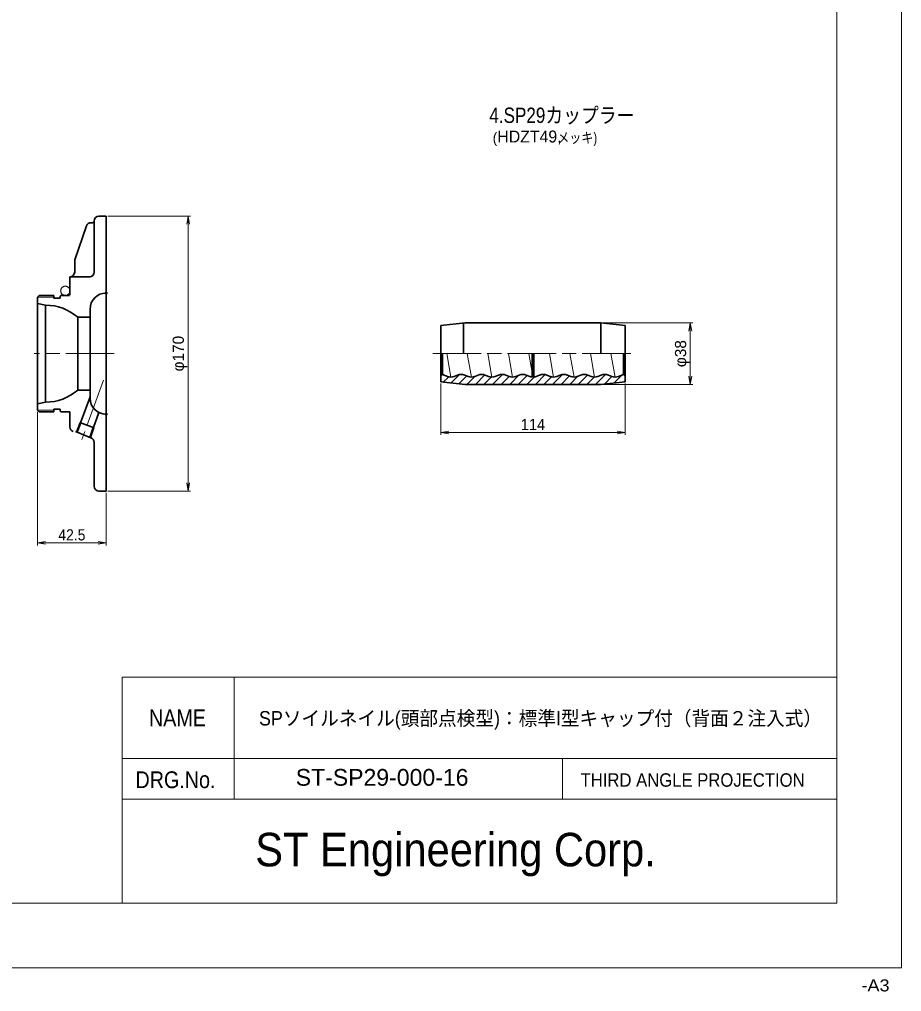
# Model space of a CAD drawing. Units: millimetres at full size, sheet at 1:2.5. Extents: x 2407 to 4087, y 1161 to 2364.
# Drawn here: x 3541 to 4087, y 1161 to 1763 of the extents above; entities that cross this region are included whole.
import ezdxf
from ezdxf.enums import TextEntityAlignment as Align

# ---------------------------------------------------------------- set-up
doc = ezdxf.new("R2010")
doc.units = ezdxf.units.MM
doc.header["$LTSCALE"] = 2.5
doc.header["$PDMODE"] = 32
doc.header["$PDSIZE"] = 1.25
for name, pattern in [('CHAIN', [18.5, 12, -1.5, 3.5, -1.5]), ('CHAIN_DOUBLE_DASH', [23.5, 12, -1.5, 3.5, -1.5, 3.5, -1.5]), ('DASHED_SPACED', [12, 6, -6])]:
    doc.linetypes.add(name, pattern=pattern)
for name, color, linetype, lineweight in [('1外形線', 7, 'Continuous', 35), ('2細い実線', 3, 'Continuous', 20), ('3隠れ線', 2, 'DASHED_SPACED', 13), ('4中心線', 1, 'CHAIN', 15), ('5想像線', 6, 'CHAIN_DOUBLE_DASH', 13), ('6寸法線', 4, 'Continuous', 13), ('7 枠・タイトル', 7, 'Continuous', 13), ('DEFPOINTS_3', 7, 'Continuous', 13)]:
    doc.layers.add(name, color=color, linetype=linetype, lineweight=lineweight)
doc.layers.add('9文字', color=7, linetype='Continuous')
doc.styles.add('Arial', font='')
doc.styles.add('ＭＳ Ｐゴシック', font='')
doc.styles.get('Arial').set_extended_font_data('Arial')
doc.styles.get('ＭＳ Ｐゴシック').set_extended_font_data('MS PGothic')

# ---------------------------------------------------------------- blocks, each defined once
blk = doc.blocks.new('open_arrow')
at = {"color": 0, "linetype": 'Continuous', "lineweight": -2}
blk.add_lwpolyline([(7.5, 1.25), (0, 0), (7.5, -1.25)], dxfattribs=at)

msp = doc.modelspace()

# ---------------------------------------------------------------- hatches: boundary and pattern name
at = {"layer": '2細い実線'}
h = msp.add_hatch(dxfattribs=at)
h.set_pattern_fill('USER', color=256, style=0, pattern_type=2)
h.set_pattern_definition([(45, (4061.608, 1361.682), (-2.65165, 2.65165), [])])
h.paths.add_polyline_path([(3823.013, 1537.057), (3816.932, 1537.057), (3801.932, 1538.557), (3801.932, 1542.207), (3802.839, 1543.113, -0.0505), (3804.001, 1542.781), (3806.099, 1541.947, 0.1917), (3810.166, 1541.947), (3812.264, 1542.781, -0.1917), (3816.701, 1542.781), (3818.799, 1541.947, 0.1917), (3822.866, 1541.947), (3823.308, 1542.122), (3824.964, 1542.781, -0.1917), (3829.401, 1542.781), (3831.499, 1541.947, 0.1917), (3835.566, 1541.947), (3837.664, 1542.781, -0.08632), (3839.676, 1543.203, -0.10366), (3842.101, 1542.781), (3844.199, 1541.947, 0.1917), (3848.266, 1541.947), (3850.364, 1542.781, -0.1917), (3854.801, 1542.781), (3856.899, 1541.947, 0.07207), (3858.432, 1541.58), (3858.432, 1544.057), (3859.432, 1544.057), (3859.432, 1541.58, 0.07207), (3860.966, 1541.947), (3863.064, 1542.781, -0.1917), (3867.501, 1542.781), (3869.599, 1541.947, 0.1917), (3873.666, 1541.947), (3875.764, 1542.781, -0.1917), (3880.201, 1542.781), (3882.299, 1541.947, 0.1917), (3886.366, 1541.947), (3888.464, 1542.781, -0.1917), (3892.901, 1542.781), (3894.999, 1541.947, 0.1917), (3899.066, 1541.947), (3901.164, 1542.781, -0.1917), (3905.601, 1542.781), (3907.699, 1541.947, 0.1917), (3911.766, 1541.947), (3913.864, 1542.781, -0.0505), (3915.026, 1543.113), (3915.932, 1542.207), (3915.932, 1538.557), (3900.932, 1537.057), (3840.443, 1537.057)])

# ---------------------------------------------------------------- linework, layer by layer
at = {"layer": '1外形線'}
for p, q in [((3586.37, 1637.053), (3585.518, 1637.057)), ((3587.37, 1638.057), (3587.37, 1606.557)), ((3594.87, 1641.057), (3590.37, 1641.057)), ((3594.87, 1641.057), (3594.87, 1471.057)), ((3582.678, 1635.024), (3575.53, 1614.027)), ((3575.37, 1613.06), (3575.37, 1606.557)), ((3584.87, 1603.557), (3572.37, 1603.557)), ((3572.37, 1603.557), (3572.37, 1592.257)), ((3552.37, 1591.057), (3553.37, 1592.057)), ((3552.37, 1591.057), (3552.37, 1521.057)), ((3562.37, 1592.057), (3553.37, 1592.057)), ((3562.37, 1592.057), (3562.37, 1590.307)), ((3566.37, 1590.307), (3562.37, 1590.307)), ((3566.37, 1591.557), (3566.87, 1592.057)), ((3566.37, 1591.557), (3566.37, 1590.307)), ((3572.17, 1592.057), (3566.87, 1592.057)), ((3557.37, 1586.057), (3552.37, 1587.057)), ((3557.37, 1586.057), (3557.37, 1526.057)), ((3584.87, 1583.557), (3584.87, 1528.557)), ((3577.213, 1578.557), (3577.213, 1533.557)), ((3584.87, 1578.557), (3577.213, 1578.557)), ((3801.932, 1573.557), (3816.932, 1575.057)), ((3801.932, 1573.557), (3801.932, 1538.557)), ((3815.9, 1575.117), (3815.9, 1555.987)), ((3816.932, 1575.057), (3900.932, 1575.057)), ((3900.932, 1575.057), (3900.932, 1556.057)), ((3915.932, 1573.557), (3900.932, 1575.057)), ((3915.932, 1573.557), (3915.932, 1538.557)), ((3802.932, 1556.057), (3802.932, 1543.096)), ((3858.432, 1556.057), (3858.432, 1541.58)), ((3859.432, 1556.057), (3859.432, 1541.58)), ((3914.932, 1556.057), (3914.932, 1543.096)), ((3802.932, 1543.207), (3801.932, 1542.207)), ((3806.099, 1541.947), (3804.001, 1542.781)), ((3810.166, 1541.947), (3812.264, 1542.781)), ((3818.799, 1541.947), (3816.701, 1542.781)), ((3822.866, 1541.947), (3824.964, 1542.781)), ((3831.499, 1541.947), (3829.401, 1542.781)), ((3835.566, 1541.947), (3837.664, 1542.781)), ((3844.199, 1541.947), (3842.101, 1542.781)), ((3848.266, 1541.947), (3850.364, 1542.781)), ((3856.899, 1541.947), (3854.801, 1542.781)), ((3858.432, 1544.057), (3859.432, 1544.057)), ((3860.966, 1541.947), (3863.064, 1542.781)), ((3869.599, 1541.947), (3867.501, 1542.781)), ((3873.666, 1541.947), (3875.764, 1542.781)), ((3882.299, 1541.947), (3880.201, 1542.781)), ((3886.366, 1541.947), (3888.464, 1542.781)), ((3894.999, 1541.947), (3892.901, 1542.781)), ((3899.066, 1541.947), (3901.164, 1542.781)), ((3907.699, 1541.947), (3905.601, 1542.781)), ((3911.766, 1541.947), (3913.864, 1542.781)), ((3914.932, 1543.207), (3915.932, 1542.207)), ((3584.87, 1533.557), (3577.213, 1533.557)), ((3801.932, 1538.557), (3816.932, 1537.057)), ((3816.932, 1537.057), (3900.932, 1537.057)), ((3915.932, 1538.557), (3900.932, 1537.057)), ((3584.87, 1529.425), (3578.997, 1513.289)), ((3557.37, 1526.057), (3552.37, 1525.057)), ((3562.37, 1520.057), (3562.37, 1521.807)), ((3566.37, 1521.807), (3562.37, 1521.807)), ((3566.37, 1520.557), (3566.37, 1521.807)), ((3553.37, 1520.057), (3552.37, 1521.057)), ((3562.37, 1520.057), (3553.37, 1520.057)), ((3566.87, 1520.057), (3566.37, 1520.557)), ((3572.17, 1520.057), (3566.87, 1520.057)), ((3572.37, 1510.657), (3572.37, 1519.857)), ((3590.352, 1519.635), (3586.984, 1510.382)), ((3576.845, 1507.474), (3579.148, 1513.234)), ((3578.602, 1513.432), (3587.379, 1510.238)), ((3584.799, 1504.255), (3586.833, 1510.437)), ((3575.844, 1507.838), (3585.413, 1504.009)), ((3587.387, 1501.19), (3587.387, 1474.057)), ((3594.87, 1471.057), (3590.387, 1471.057))]:
    msp.add_line(p, q, dxfattribs=at)
for centre, radius, start, end in [((3585.518, 1634.057), 3, 89.51019, 161.20011), ((3586.37, 1638.053), 1, 269.51019, 0), ((3590.37, 1638.057), 3, 90, 180), ((3578.37, 1613.06), 3, 161.20011, 180), ((3572.37, 1606.557), 3, 270, 0), ((3584.37, 1606.557), 3, 270, 0), ((3594.87, 1583.557), 10, 90, 180), ((3557.37, 1556.057), 30, 48.59038, 90), ((3801.782, 1537.207), 6, 68.29614, 78.94994), ((3808.132, 1547.057), 5.5, 248.29614, 291.70386), ((3814.482, 1537.207), 6, 68.29614, 111.70386), ((3820.832, 1547.057), 5.5, 248.29614, 291.70386), ((3827.182, 1537.207), 6, 68.29614, 111.70386), ((3833.532, 1547.057), 5.5, 248.29614, 291.70386), ((3839.882, 1537.207), 6, 68.29614, 111.70386), ((3846.232, 1547.057), 5.5, 248.29614, 291.70386), ((3852.582, 1537.207), 6, 68.29614, 111.70386), ((3858.932, 1547.057), 5.5, 248.29614, 264.78409), ((3858.932, 1547.057), 5.5, 275.21591, 291.70386), ((3865.282, 1537.207), 6, 68.29614, 111.70386), ((3871.632, 1547.057), 5.5, 248.29614, 291.70386), ((3877.982, 1537.207), 6, 68.29614, 111.70386), ((3884.332, 1547.057), 5.5, 248.29614, 291.70386), ((3890.682, 1537.207), 6, 68.29614, 111.70386), ((3897.032, 1547.057), 5.5, 248.29614, 291.70386), ((3903.382, 1537.207), 6, 68.29614, 111.70386), ((3909.732, 1547.057), 5.5, 248.29614, 291.70386), ((3916.082, 1537.207), 6, 101.05006, 111.70386), ((3557.37, 1556.057), 30, 270, 311.40962), ((3594.87, 1528.557), 10, 180, 270), ((3572.17, 1519.857), 0.2, 0, 90), ((3575.37, 1510.657), 3, 180, 250), ((3584.387, 1501.19), 3, 0, 70), ((3590.387, 1474.057), 3, 180, 270)]:
    msp.add_arc(centre, radius, start, end, dxfattribs=at)
at = {"layer": '2細い実線'}
for p, q in [((3562.37, 1591.057), (3552.37, 1591.057)), ((3562.37, 1521.057), (3552.37, 1521.057)), ((3576.299, 1507.673), (3578.602, 1513.432)), ((3585.339, 1504.038), (3587.379, 1510.238))]:
    msp.add_line(p, q, dxfattribs=at)
at = {"layer": '3隠れ線'}
for p, q in [((3805.606, 1556.057), (3808.132, 1541.557)), ((3818.306, 1556.057), (3820.832, 1541.557)), ((3831.006, 1556.057), (3833.532, 1541.557)), ((3843.706, 1556.057), (3846.232, 1541.557)), ((3856.406, 1556.057), (3858.432, 1544.427)), ((3869.106, 1556.057), (3871.632, 1541.557)), ((3881.806, 1556.057), (3884.332, 1541.557)), ((3894.506, 1556.057), (3897.032, 1541.557)), ((3907.206, 1556.057), (3909.732, 1541.557))]:
    msp.add_line(p, q, dxfattribs=at)
at = {"layer": '4中心線'}
for p, q in [((3599.82, 1556.057), (3550.254, 1556.057)), ((3796.932, 1556.057), (3920.932, 1556.057)), ((3593.093, 1539.592), (3579.742, 1502.911))]:
    msp.add_line(p, q, dxfattribs=at)
for p in [(3594.87, 1593.557), (3594.87, 1518.557)]:
    msp.add_point(p, dxfattribs=at)
at = {"layer": '5想像線'}
msp.add_circle((3569.52, 1594.907), 2.85, dxfattribs=at)
at = {"layer": '6寸法線'}
for p, q in [((3595.87, 1641.057), (3646.989, 1641.057)), ((3645.489, 1641.057), (3645.489, 1471.057)), ((3901.932, 1575.057), (3957.803, 1575.057)), ((3956.303, 1575.057), (3956.303, 1537.057)), ((3801.932, 1537.557), (3801.932, 1505.743)), ((3901.932, 1537.057), (3957.803, 1537.057)), ((3915.932, 1537.557), (3915.932, 1505.743)), ((3552.37, 1520.057), (3552.37, 1437.461)), ((3801.932, 1507.243), (3915.932, 1507.243)), ((3594.87, 1470.057), (3594.87, 1437.461)), ((3595.87, 1471.057), (3646.989, 1471.057)), ((3552.37, 1438.961), (3594.87, 1438.961))]:
    msp.add_line(p, q, dxfattribs=at)
at = {"layer": '7 枠・タイトル'}
for p, q in [((4047.006, 2324.15), (4047.006, 1216.15)), ((3604.688, 1355.845), (4047.006, 1355.845)), ((3604.688, 1355.845), (3604.688, 1216.15)), ((3674.059, 1355.845), (3674.059, 1280.393)), ((3604.688, 1305.544), (4047.006, 1305.544)), ((3877.137, 1305.544), (3877.137, 1280.393)), ((3604.688, 1280.393), (4047.006, 1280.393)), ((2447.006, 1216.15), (4047.006, 1216.15))]:
    msp.add_line(p, q, dxfattribs=at)
at = {"layer": 'DEFPOINTS_3'}
for p in [(4087.006, 2364.15), (2407.006, 1176.15)]:
    msp.add_line(p, (4087.006, 1176.15), dxfattribs=at)

# ---------------------------------------------------------------- block references
at = {"layer": '6寸法線', "xscale": 0.667, "yscale": 0.667}
for p, rotation in [((3645.489, 1641.057), 270), ((3956.303, 1575.057), 270), ((3956.303, 1537.057), 90), ((3915.932, 1507.243), 180), ((3645.489, 1471.057), 90), ((3594.87, 1438.961), 180)]:
    msp.add_blockref('open_arrow', p, dxfattribs=dict(at, rotation=rotation))
for p in [(3801.932, 1507.243), (3552.37, 1438.961)]:
    msp.add_blockref('open_arrow', p, dxfattribs=at)

# ---------------------------------------------------------------- texts
at = {"layer": '6寸法線', "style": 'ＭＳ Ｐゴシック', "width": 1.05}
for s, p in [('φ170', (3639.435, 1556.057)), ('φ38', (3950.249, 1556.057))]:
    msp.add_text(s, height=6.928, rotation=90, dxfattribs=at).set_placement(p, align=Align.MIDDLE_CENTER)
at = {"layer": '6寸法線', "style": 'ＭＳ Ｐゴシック'}
msp.add_text('114', height=6.928, dxfattribs=at).set_placement((3858.932, 1512.243), align=Align.MIDDLE_CENTER)
at = {"layer": '6寸法線', "style": 'ＭＳ Ｐゴシック', "width": 0.95}
msp.add_text('42.5', height=6.928, dxfattribs=at).set_placement((3573.62, 1443.961), align=Align.MIDDLE_CENTER)
at = {"layer": '7 枠・タイトル', "style": 'ＭＳ Ｐゴシック'}
for s, height, width, p in [('NAME', 10.37, 0.9, (3621.311, 1322.452)), ('SPソイルネイル(頭部点検型)：標準I型キャップ付（背面２注入式）', 8.908, 0.95, (3689.396, 1323.365)), ('ST-SP29-000-16', 10.37, 1.05, (3712.14, 1285.657)), ('DRG.No.', 10.37, 0.9, (3612.972, 1284.184)), ('THIRD ANGLE PROJECTION', 8.297, 0.95, (3888.388, 1285.673)), ('ST Engineering Corp.', 20.74, 0.95, (3687.082, 1232.68))]:
    msp.add_text(s, height=height, dxfattribs=dict(at, width=width)).set_placement(p, align=Align.BOTTOM_LEFT)
at = {"layer": '9文字', "style": 'ＭＳ Ｐゴシック', "width": 0.85}
msp.add_text('4.SP29カップラー', height=9.501, dxfattribs=at).set_placement((3921.668, 1703.506), align=Align.MIDDLE_RIGHT)
at = {"layer": '9文字', "style": 'ＭＳ Ｐゴシック'}
msp.add_text('(', height=6.433, dxfattribs=at).set_placement((3834.036, 1684.46), align=Align.BOTTOM_LEFT)
at = {"layer": '9文字'}
for s, height, style, width, p in [('HDZT49,', 7.386, 'Arial', 0.95, (3836.878, 1684.46)), ('メッキ)', 6.433, 'ＭＳ Ｐゴシック', 0.85, (3873.93, 1684.46))]:
    msp.add_text(s, height=height, dxfattribs=dict(at, style=style, width=width)).set_placement(p, align=Align.BOTTOM_LEFT)
at = {"layer": 'DEFPOINTS_3', "style": 'ＭＳ Ｐゴシック', "width": 1.15}
msp.add_text('-A3', height=7.423, dxfattribs=at).set_placement((4062.199, 1159.324), align=Align.BOTTOM_LEFT)

doc.saveas('drawing.dxf')
